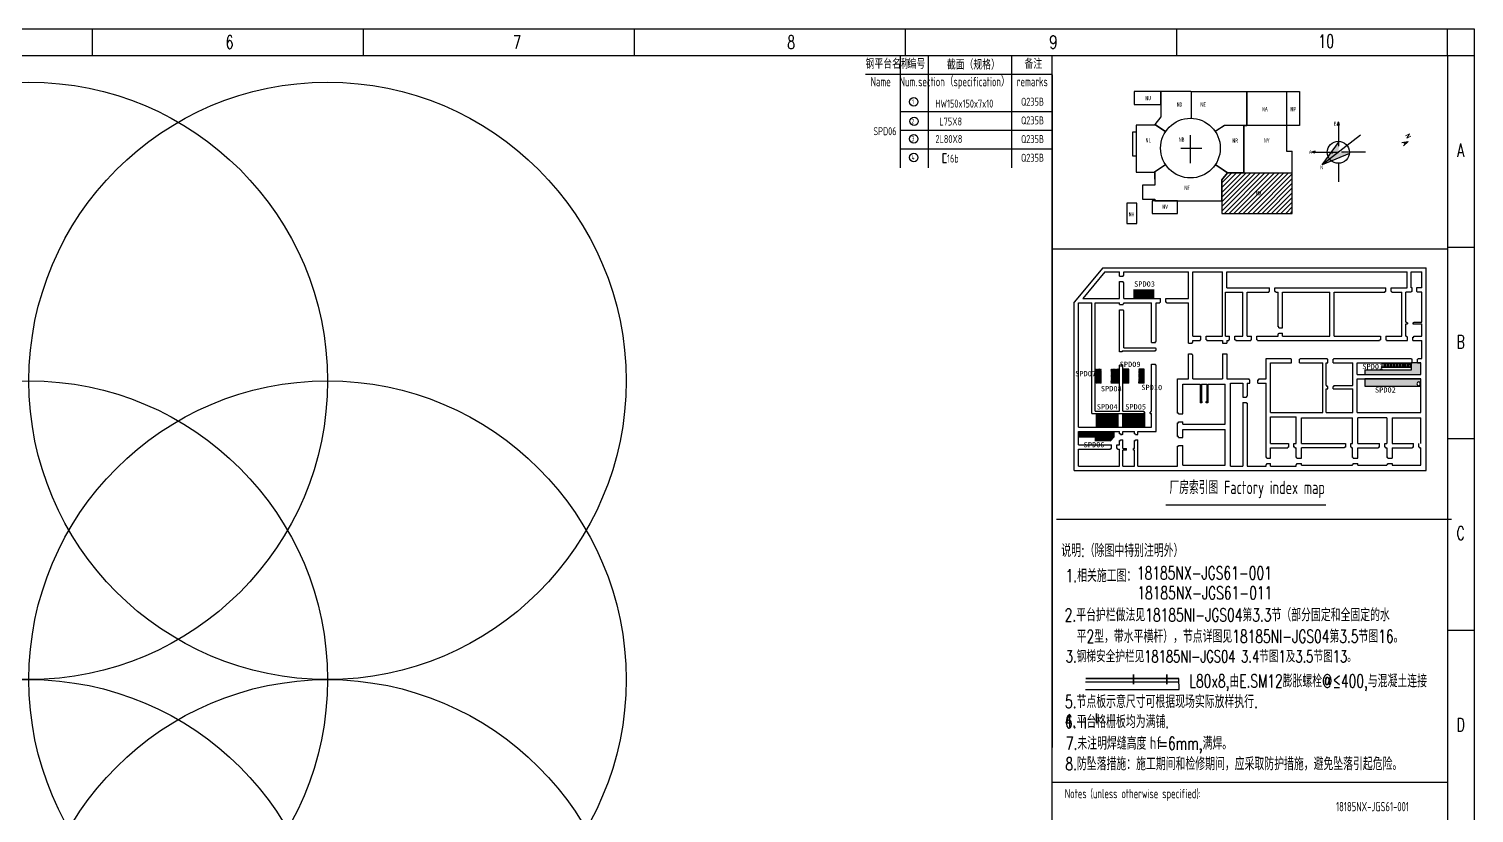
# Model space of a CAD drawing. Extents: x 8986 to 134227, y 7133 to 940687.
# Drawn here: x 66555 to 120728, y 437519 to 466903 of the extents above; entities that cross this region are included whole.
import ezdxf
from ezdxf.enums import TextEntityAlignment as Align

# ---------------------------------------------------------------- set-up
doc = ezdxf.new("R2010")
doc.units = 0
for name, pattern in [('CENTER', [2, 1.25, -0.25, 0.25, -0.25]), ('CONTINOUS', [0]), ('DASH', [0.35, 0.25, -0.1]), ('DOTE', [2.42, 2, -0.2, 0.02, -0.2]), ('HIDDEN', [0.375, 0.25, -0.125])]:
    doc.linetypes.add(name, pattern=pattern)
doc.layers.get('0').update_dxf_attribs({"linetype": 'CONTINUOUS'})
for name, color, linetype in [('C77(文本)', 3, 'CONTINUOUS'), ('DEN202303', 1, 'CONTINUOUS'), ('DOTE', 11, 'DOTE'), ('DX条件钢平台', 52, 'CONTINUOUS'), ('NUM', 7, 'CONTINUOUS'), ('PDIM', 3, 'CONTINUOUS'), ('STEEL', 7, 'CONTINUOUS'), ('TEXT', 7, 'CONTINUOUS'), ('Wall', 7, 'CONTINUOUS'), ('图框', 4, 'CONTINOUS'), ('土建', 4, 'CONTINUOUS'), ('墙柱标注', 220, 'CONTINUOUS'), ('房间号', 7, 'CONTINUOUS'), ('指北针', 3, 'CONTINUOUS'), ('梁__虚线', 4, 'DASH'), ('河北布置专业DX条件2015.6.5', 1, 'CONTINUOUS'), ('看线', 1, 'CONTINUOUS')]:
    doc.layers.add(name, color=color, linetype=linetype)
doc.styles.add('0902', font='tssdeng.shx', dxfattribs={"width": 0.7, "bigfont": 'tssdchn.shx'})
doc.styles.add('1', font='ROMANS', dxfattribs={"width": 0.7, "bigfont": 'HZTXT'})
doc.styles.add('HT', font='simhei.ttf')
doc.styles.add('HZ', font='TXT.shx', dxfattribs={"width": 0.7, "bigfont": 'hz.shx'})
doc.styles.add('ROMANT', font='ROMANT')
doc.styles.add('S1', font='tssdeng.shx', dxfattribs={"width": 0.7, "bigfont": 'tssdchn.shx'})
doc.styles.add('TSSD_DIMENSION', font='tssdeng.shx', dxfattribs={"width": 0.7, "bigfont": 'Hztxt.shx'})
doc.styles.add('TSSD_Rein', font='Tssdeng.shx', dxfattribs={"width": 0.7, "bigfont": 'hztxt.shx'})
pattern_1 = [(0, (-269555.184, 890853.217), (0, 27.94), [20.32, -7.62]), (90, (-269555.184, 890853.217), (-27.94, 2e-15), [20.32, -7.62])]
pattern_2 = [(0, (-1668719.114, 3121314.544), (0, 27.94), [20.32, -7.62]), (90, (-1668719.114, 3121314.544), (-27.94, 2e-15), [20.32, -7.62])]

# ---------------------------------------------------------------- blocks, each defined once
blk = doc.blocks.new('*U7')
at = {"layer": '图框'}
blk.add_line((0, 500), (0, -500), dxfattribs=at)
blk = doc.blocks.new('*U8')
at = {"color": 0, "linetype": 'ByBlock', "lineweight": -2, "transparency": 16777216}
for p in [(50800, 0), (60960, 0), (71120, 0), (81280, 0), (91440, 0)]:
    blk.add_blockref('*U7', p, dxfattribs=at)
blk = doc.blocks.new('A$C68531DCE')
at = {"layer": '图框'}
for p, q in [((1, 59400), (105101, 59400)), ((104101, 58400), (104101, 59400)), ((105101, 59400), (105101, 0)), ((104101, 58400), (105101, 58400)), ((104101, 51225), (105101, 51225)), ((104101, 44050), (105101, 44050)), ((104101, 36875), (105101, 36875))]:
    blk.add_line(p, q, dxfattribs=at)
at = {"layer": '图框', "color": 1}
for p, q in [((2501, 58400), (104101, 58400)), ((104101, 58400), (104101, 1000))]:
    blk.add_line(p, q, dxfattribs=at)
at = {"linetype": 'Continuous'}
blk.add_blockref('*U8', (2501, 58900), dxfattribs=at)
at = {"layer": '图框', "style": 'HZ', "width": 0.7}
for s, p in [('6', (58450, 58654)), ('7', (69221, 58650)), ('8', (79502, 58650)), ('9', (89329, 58655)), ('10', (99556, 58689)), ('A', (104597, 54601)), ('B', (104597, 47426)), ('C', (104597, 40251)), ('D', (104597, 33076))]:
    blk.add_text(s, height=500, dxfattribs=at).set_placement(p, align=Align.CENTER)
blk = doc.blocks.new('A$C3DE578EB')
at = {"layer": 'Wall', "linetype": 'HIDDEN'}
h = blk.add_hatch(dxfattribs=at)
h.set_pattern_fill('ANSI31', color=2, scale=3, style=0)
h.set_pattern_definition([(45, (-5943.466, 331319.66), (-6.7351921, 6.7351921), [])])
h.paths.add_polyline_path([(4784, 2580), (4754, 2580), (4754, 2540), (4784, 2540)])
h = blk.add_hatch(dxfattribs=at)
h.set_pattern_fill('ANSI31', color=2, scale=3, style=0)
h.set_pattern_definition([(45, (-5755.466, 331319.66), (-6.7351921, 6.7351921), [])])
h.paths.add_polyline_path([(4972, 2580), (4942, 2580), (4942, 2540), (4972, 2540)])
at = {"layer": 'Wall'}
for p, q in [((1071, 7600), (0, 6302)), ((1071, 7600), (13192, 7600)), ((13192, 0), (13192, 7600)), ((1146, 7440), (321, 6440)), ((1146, 7440), (1700, 7440)), ((1700, 7338), (1700, 7440)), ((1700, 7280), (1700, 7440)), ((1700, 7280), (1830, 7280)), ((1700, 6440), (1700, 7080)), ((1700, 7080), (1830, 7080)), ((1830, 7310), (1860, 7310)), ((1830, 7280), (1830, 7310)), ((1830, 7050), (1830, 7080)), ((1830, 7050), (1860, 7050)), ((1860, 7440), (4282, 7440)), ((1860, 7338), (1860, 7440)), ((1860, 7310), (1860, 7440)), ((1860, 6440), (1860, 7050)), ((4242, 7440), (4282, 7440)), ((4282, 6440), (4282, 7440)), ((4442, 7440), (5552, 7440)), ((4442, 5030), (4442, 7440)), ((5552, 5030), (5552, 7440)), ((5712, 7440), (12472, 7440)), ((5712, 6840), (5712, 7440)), ((12472, 6840), (12472, 7440)), ((12632, 6840), (12632, 7440)), ((12632, 7440), (13032, 7440)), ((13032, 6840), (13032, 7440)), ((5672, 6680), (6322, 6680)), ((5672, 5030), (5672, 6680)), ((5712, 6840), (7322, 6840)), ((6322, 5030), (6322, 6680)), ((6482, 5030), (6482, 6680)), ((6482, 6680), (7292, 6680)), ((7292, 6710), (7322, 6710)), ((7292, 6680), (7292, 6710)), ((7322, 6710), (7322, 6840)), ((7522, 6710), (7522, 6840)), ((7522, 6840), (11672, 6840)), ((7522, 6710), (7552, 6710)), ((7552, 6680), (7552, 6710)), ((7552, 6680), (7642, 6680)), ((7642, 5380), (7642, 6680)), ((7802, 6680), (9582, 6680)), ((7802, 5350), (7802, 6680)), ((9582, 6460), (9582, 6680)), ((9582, 5030), (9582, 6680)), ((9742, 6680), (11642, 6680)), ((9742, 6460), (9742, 6680)), ((9742, 5030), (9742, 6680)), ((11642, 6680), (11642, 6710)), ((11642, 6710), (11672, 6710)), ((11672, 6710), (11672, 6840)), ((11872, 6710), (11872, 6840)), ((11872, 6840), (12472, 6840)), ((11872, 6710), (11902, 6710)), ((11902, 6680), (11902, 6710)), ((11902, 6680), (12272, 6680)), ((12272, 5030), (12272, 6680)), ((12432, 5560), (12432, 6680)), ((12632, 6680), (12432, 6680)), ((12662, 6840), (12632, 6840)), ((12632, 6680), (12632, 6710)), ((12662, 6710), (12632, 6710)), ((12662, 6710), (12662, 6840)), ((13032, 6840), (12822, 6840)), ((12822, 6840), (12822, 6710)), ((12852, 6710), (12822, 6710)), ((12852, 6710), (12852, 6680)), ((13032, 6680), (12852, 6680)), ((13032, 5560), (13032, 6680)), ((0, 0), (0, 6302)), ((160, 6280), (660, 6280)), ((160, 1620), (160, 6280)), ((321, 6440), (1700, 6440)), ((660, 2140), (660, 6280)), ((780, 6280), (1700, 6280)), ((780, 2220), (780, 6280)), ((1700, 6220), (1700, 6280)), ((1700, 6220), (1830, 6220)), ((1700, 6020), (1830, 6020)), ((1700, 4480), (1700, 6020)), ((1830, 6220), (1830, 6250)), ((1860, 6250), (1830, 6250)), ((1830, 6020), (1830, 5990)), ((1860, 5990), (1830, 5990)), ((1860, 6440), (3232, 6440)), ((1860, 6280), (2892, 6280)), ((1860, 6250), (1860, 6280)), ((1860, 6250), (1860, 6280)), ((1860, 4600), (1860, 5990)), ((2892, 4800), (2892, 6280)), ((3072, 6280), (3202, 6280)), ((3072, 4830), (3072, 6280)), ((3202, 6310), (3202, 6280)), ((3232, 6310), (3202, 6310)), ((3232, 6310), (3232, 6440)), ((3432, 6440), (4282, 6440)), ((3432, 6310), (3432, 6440)), ((3462, 6310), (3432, 6310)), ((3462, 6280), (3462, 6310)), ((3462, 6280), (4282, 6280)), ((4282, 4770), (4282, 6280)), ((12432, 5560), (12462, 5560)), ((12432, 5500), (12492, 5500)), ((12432, 5030), (12432, 5500)), ((12492, 5530), (12492, 5500)), ((12692, 5530), (12692, 5500)), ((12692, 5500), (13032, 5500)), ((12722, 5560), (13032, 5560)), ((13032, 5030), (13032, 5500)), ((4442, 5030), (4742, 5030)), ((4742, 4900), (4742, 5030)), ((4942, 5030), (5552, 5030)), ((4942, 4900), (4942, 5030)), ((5672, 5030), (5822, 5030)), ((5822, 4900), (5822, 5030)), ((6022, 5030), (6322, 5030)), ((6022, 4900), (6022, 5030)), ((6482, 5030), (6642, 5030)), ((6612, 4870), (6612, 4900)), ((6612, 4900), (6642, 4900)), ((6642, 4900), (6642, 5030)), ((6842, 4900), (6842, 5030)), ((6842, 5030), (7642, 5030)), ((6842, 4900), (6872, 4900)), ((6872, 4870), (6872, 4900)), ((7672, 5380), (7642, 5380)), ((7642, 5030), (7642, 5120)), ((7672, 5120), (7642, 5120)), ((7672, 5350), (7672, 5380)), ((7672, 5350), (7802, 5350)), ((7672, 5150), (7672, 5120)), ((7672, 5150), (7802, 5150)), ((7802, 5030), (7802, 5150)), ((7802, 5030), (9582, 5030)), ((9742, 5030), (11472, 5030)), ((11472, 5030), (11472, 4900)), ((11672, 5030), (12272, 5030)), ((11672, 5030), (11672, 4900)), ((12432, 5030), (12462, 5030)), ((12492, 4870), (12492, 5000)), ((12692, 4870), (12692, 5000)), ((12722, 5030), (13032, 5030)), ((1700, 4450), (1700, 4480)), ((1790, 4450), (1700, 4450)), ((1790, 4480), (3042, 4480)), ((1790, 4480), (1790, 4450)), ((1860, 4600), (2892, 4600)), ((2892, 4800), (3042, 4800)), ((2892, 4600), (3042, 4600)), ((3042, 4800), (3042, 4830)), ((3072, 4830), (3042, 4830)), ((3042, 4600), (3042, 4570)), ((3072, 4570), (3042, 4570)), ((3072, 4510), (3072, 4570)), ((4282, 4770), (4412, 4770)), ((4282, 4370), (4411, 4370)), ((4282, 3430), (4282, 4370)), ((4442, 4870), (4712, 4870)), ((4442, 4800), (4442, 4870)), ((4442, 3430), (4442, 4340)), ((4972, 4870), (5552, 4870)), ((5552, 4870), (5552, 4770)), ((5552, 4770), (5712, 4770)), ((5552, 4370), (5712, 4370)), ((5552, 4370), (5552, 3430)), ((5712, 4870), (5712, 4770)), ((5712, 4870), (5792, 4870)), ((5712, 4370), (5712, 3430)), ((6052, 4870), (6612, 4870)), ((6872, 4870), (11442, 4870)), ((11702, 4870), (12492, 4870)), ((12692, 4870), (13032, 4870)), ((13032, 4200), (13032, 4870)), ((1700, 2220), (1700, 3950)), ((1790, 3950), (1700, 3950)), ((1790, 3920), (1790, 3950)), ((1790, 3920), (1820, 3920)), ((1820, 2220), (1820, 3920)), ((2892, 3980), (3042, 3980)), ((2892, 2220), (2892, 3980)), ((3072, 1460), (3072, 3950)), ((7192, 4200), (8112, 4200)), ((7192, 3430), (7192, 4200)), ((7352, 4040), (8142, 4040)), ((7352, 2170), (7352, 4040)), ((8142, 4040), (8142, 4170)), ((8442, 4040), (8442, 4170)), ((8442, 4040), (9322, 4040)), ((8472, 4200), (9472, 4200)), ((9322, 2170), (9322, 4040)), ((9442, 3180), (9442, 4040)), ((9442, 4040), (9502, 4040)), ((9502, 4040), (9502, 4170)), ((9702, 4040), (9702, 4170)), ((9702, 4040), (10442, 4040)), ((9732, 4200), (12632, 4200)), ((10442, 3180), (10442, 4040)), ((10602, 4040), (12662, 4040)), ((10602, 3600), (10602, 4040)), ((12662, 4040), (12662, 4170)), ((12862, 4040), (12862, 4170)), ((12862, 4040), (12992, 4040)), ((12892, 4200), (13032, 4200)), ((12992, 3600), (12992, 4040)), ((3872, 3430), (4282, 3430)), ((3872, 2150), (3872, 3430)), ((4442, 3430), (5552, 3430)), ((5712, 3430), (6552, 3430)), ((5852, 160), (5852, 3270)), ((5852, 3270), (6322, 3270)), ((6322, 3270), (6322, 2750)), ((6482, 3270), (6482, 2780)), ((6482, 3270), (6582, 3270)), ((6552, 3400), (6552, 3430)), ((6552, 3400), (6582, 3400)), ((6582, 3270), (6582, 3400)), ((6882, 3270), (6882, 3400)), ((6882, 3400), (6912, 3400)), ((6882, 3270), (7192, 3270)), ((6912, 3430), (7192, 3430)), ((6912, 3400), (6912, 3430)), ((7192, 1660), (7192, 3270)), ((10602, 3600), (12992, 3600)), ((10602, 2170), (10602, 3440)), ((10602, 3440), (12992, 3440)), ((12992, 2170), (12992, 3440)), ((4072, 2120), (4072, 3230)), ((4072, 3230), (4723, 3230)), ((4723, 3230), (4723, 2540)), ((4763, 3230), (4963, 3230)), ((4763, 3230), (4763, 2580)), ((4963, 3230), (4963, 2580)), ((5003, 3230), (5652, 3230)), ((5003, 3230), (5003, 2540)), ((5652, 1740), (5652, 3230)), ((6322, 2750), (6452, 2750)), ((6452, 2780), (6482, 2780)), ((6452, 2780), (6452, 2750)), ((9442, 3180), (9472, 3180)), ((9442, 3060), (9502, 3060)), ((9442, 2170), (9442, 3060)), ((9472, 3150), (9472, 3180)), ((9502, 3150), (9472, 3150)), ((9502, 3060), (9502, 3150)), ((9702, 3060), (9702, 3150)), ((9732, 3150), (9702, 3150)), ((9702, 3060), (10442, 3060)), ((9732, 3180), (10442, 3180)), ((9732, 3180), (9732, 3150)), ((10442, 2170), (10442, 3060)), ((780, 2220), (1700, 2220)), ((1820, 2220), (2612, 2220)), ((2642, 2140), (2642, 2190)), ((2842, 2140), (2842, 2190)), ((2872, 2220), (2892, 2220)), ((4784, 2540), (4723, 2540)), ((5003, 2540), (4942, 2540)), ((6322, 2550), (6452, 2550)), ((6322, 2550), (6322, 160)), ((6452, 2550), (6452, 2520)), ((6452, 2520), (6482, 2520)), ((6482, 2520), (6482, 160)), ((7352, 2170), (9322, 2170)), ((9442, 2170), (10442, 2170)), ((10602, 2170), (12992, 2170)), ((660, 2140), (2642, 2140)), ((2842, 2140), (2892, 2140)), ((2892, 1620), (2892, 2140)), ((3872, 1270), (3872, 1790)), ((3902, 2120), (4072, 2120)), ((3902, 1820), (4072, 1820)), ((4072, 1740), (4072, 1820)), ((4072, 1740), (5652, 1740)), ((7192, 490), (7192, 1660)), ((7352, 1010), (7352, 2010)), ((7352, 2010), (8312, 2010)), ((7352, 2010), (8312, 2010)), ((8312, 1010), (8312, 2010)), ((8312, 1930), (8312, 2010)), ((8512, 1970), (10422, 1970)), ((8512, 1010), (8512, 1970)), ((8512, 1900), (8512, 1970)), ((10422, 1900), (10422, 1970)), ((10422, 1010), (10422, 1900)), ((11717, 1970), (10622, 1970)), ((10622, 1930), (10622, 1970)), ((10622, 1010), (10622, 1930)), ((11717, 1970), (11717, 1900)), ((11717, 1900), (11717, 1010)), ((11917, 1970), (11917, 1900)), ((11917, 1970), (12992, 1970)), ((11917, 1900), (11917, 1010)), ((12992, 1010), (12992, 1970)), ((160, 1620), (2892, 1620)), ((160, 1460), (1700, 1460)), ((160, 960), (160, 1460)), ((1700, 1380), (1700, 1460)), ((1700, 960), (1700, 1120)), ((1730, 1350), (1790, 1350)), ((1820, 1350), (1730, 1350)), ((1730, 1150), (1820, 1150)), ((1820, 1460), (2260, 1460)), ((1820, 1350), (1820, 1460)), ((1820, 820), (1820, 1150)), ((2260, 1380), (2260, 1460)), ((2260, 1380), (2290, 1380)), ((2260, 820), (2260, 1120)), ((2260, 1120), (2290, 1120)), ((2290, 1350), (2290, 1380)), ((2290, 1350), (2380, 1350)), ((2290, 1150), (2380, 1150)), ((2290, 1120), (2290, 1150)), ((2380, 1460), (3072, 1460)), ((2380, 1350), (2380, 1460)), ((2380, 160), (2380, 1150)), ((3902, 1240), (4072, 1240)), ((4072, 1240), (4072, 1540)), ((4072, 1540), (5652, 1540)), ((5652, 200), (5652, 1540)), ((160, 960), (1390, 960)), ((160, 160), (160, 800)), ((160, 800), (1360, 800)), ((1360, 800), (1360, 830)), ((1360, 830), (1390, 830)), ((1390, 830), (1390, 960)), ((1590, 960), (1700, 960)), ((1590, 830), (1590, 960)), ((1620, 830), (1590, 830)), ((1620, 800), (1620, 830)), ((1620, 800), (1700, 800)), ((1700, 160), (1700, 800)), ((1820, 820), (1960, 820)), ((1820, 160), (1820, 760)), ((1960, 760), (1820, 760)), ((1960, 760), (1960, 820)), ((2220, 760), (2220, 820)), ((2260, 820), (2220, 820)), ((2260, 760), (2220, 760)), ((2260, 160), (2260, 760)), ((2260, 160), (2260, 760)), ((3872, 160), (3872, 910)), ((3902, 940), (4072, 940)), ((4072, 200), (4072, 940)), ((7352, 850), (8002, 850)), ((7352, 460), (7352, 850)), ((8032, 880), (8002, 880)), ((8002, 880), (8002, 850)), ((8262, 880), (8232, 880)), ((8262, 880), (8262, 850)), ((8262, 850), (8312, 850)), ((8312, 490), (8312, 850)), ((8512, 460), (8512, 850)), ((10132, 850), (8512, 850)), ((10162, 880), (10132, 880)), ((10132, 880), (10132, 850)), ((10392, 880), (10362, 880)), ((10392, 880), (10392, 850)), ((10392, 850), (10422, 850)), ((10422, 490), (10422, 850)), ((10622, 1010), (11437, 1010)), ((10622, 460), (10622, 850)), ((10622, 850), (11407, 850)), ((11437, 880), (11407, 880)), ((11407, 880), (11407, 850)), ((11437, 880), (11437, 1010)), ((11637, 1010), (11717, 1010)), ((11637, 880), (11637, 1010)), ((11667, 880), (11637, 880)), ((11667, 880), (11667, 850)), ((11667, 850), (11717, 850)), ((11717, 850), (11717, 490)), ((11717, 850), (11717, 850)), ((11917, 1010), (12712, 1010)), ((11917, 850), (11917, 460)), ((11917, 850), (12682, 850)), ((12712, 880), (12682, 880)), ((12682, 880), (12682, 850)), ((12712, 880), (12712, 1010)), ((12912, 880), (12912, 1010)), ((12942, 880), (12912, 880)), ((12942, 880), (12942, 850)), ((12942, 850), (12992, 850)), ((12942, 850), (12992, 850)), ((12992, 200), (12992, 850)), ((12992, 850), (12992, 850)), ((0, 0), (13192, 0)), ((160, 160), (1700, 160)), ((1820, 160), (2260, 160)), ((2380, 160), (3872, 160)), ((4072, 200), (5652, 200)), ((5852, 160), (6322, 160)), ((6482, 160), (7192, 160)), ((7222, 490), (7192, 490)), ((7192, 160), (7192, 230)), ((7222, 230), (7192, 230)), ((7222, 460), (7222, 490)), ((7222, 460), (7352, 460)), ((7222, 230), (7222, 260)), ((7222, 260), (7352, 260)), ((7352, 160), (7352, 260)), ((7352, 160), (8312, 160)), ((8342, 490), (8312, 490)), ((8312, 160), (8312, 230)), ((8342, 230), (8312, 230)), ((8342, 460), (8342, 490)), ((8342, 460), (8512, 460)), ((8342, 230), (8342, 260)), ((8342, 260), (8512, 260)), ((8512, 200), (8512, 260)), ((8512, 200), (10422, 200)), ((10452, 490), (10422, 490)), ((10422, 200), (10422, 230)), ((10452, 230), (10422, 230)), ((10452, 460), (10452, 490)), ((10452, 460), (10622, 460)), ((10452, 230), (10452, 260)), ((10452, 260), (10622, 260)), ((10622, 200), (10622, 260)), ((10622, 200), (11717, 200)), ((11747, 490), (11717, 490)), ((11717, 230), (11717, 200)), ((11747, 230), (11717, 230)), ((11747, 460), (11747, 490)), ((11747, 460), (11917, 460)), ((11747, 230), (11747, 260)), ((11747, 260), (11917, 260)), ((11917, 260), (11917, 200)), ((11917, 200), (12992, 200))]:
    blk.add_line(p, q, dxfattribs=at)
for points in [[(12462, 5560), (12462, 5530)], [(12462, 5530), (12492, 5530)], [(12692, 5530), (12722, 5530), (12722, 5560)], [(4712, 4900), (4742, 4900)], [(4712, 4870), (4712, 4900)], [(4942, 4900), (4972, 4900), (4972, 4870)], [(5792, 4900), (5822, 4900)], [(5792, 4870), (5792, 4900)], [(6022, 4900), (6052, 4900), (6052, 4870)], [(11442, 4900), (11472, 4900)], [(11442, 4870), (11442, 4900)], [(11672, 4900), (11702, 4900), (11702, 4870)], [(12462, 5030), (12462, 5000)], [(12462, 5000), (12492, 5000)], [(12692, 5000), (12722, 5000), (12722, 5030)], [(3042, 4830), (3072, 4830)], [(3042, 4800), (3042, 4830)], [(3042, 4510), (3072, 4510)], [(3042, 4480), (3042, 4510)], [(4411, 4370), (4411, 4340)], [(4412, 4800), (4442, 4800)], [(4412, 4770), (4412, 4800)], [(4412, 4340), (4442, 4340)], [(3072, 3950), (3042, 3950), (3042, 3980)], [(8142, 4170), (8112, 4170), (8112, 4200)], [(8472, 4200), (8472, 4170), (8442, 4170)], [(9502, 4170), (9472, 4170), (9472, 4200)], [(9732, 4200), (9732, 4170), (9702, 4170)], [(12662, 4170), (12632, 4170), (12632, 4200)], [(12892, 4200), (12892, 4170), (12862, 4170)], [(2642, 2190), (2612, 2190), (2612, 2220)], [(2872, 2220), (2872, 2190), (2842, 2190)], [(3902, 2150), (3872, 2150)], [(3872, 1790), (3902, 1790), (3902, 1820)], [(3902, 2120), (3902, 2150)], [(1730, 1380), (1700, 1380)], [(1700, 1120), (1730, 1120), (1730, 1150)], [(1730, 1350), (1730, 1380)], [(3902, 1270), (3872, 1270)], [(3902, 1240), (3902, 1270)], [(3872, 910), (3902, 910), (3902, 940)], [(7352, 1010), (8032, 1010), (8032, 880)], [(8232, 880), (8232, 1010), (8312, 1010)], [(8262, 1010), (8312, 1010)], [(8512, 1010), (10162, 1010), (10162, 880)], [(10362, 880), (10362, 1010), (10422, 1010)], [(10392, 850), (10422, 850)], [(12992, 850), (12992, 850)]]:
    blk.add_lwpolyline(points, dxfattribs=at)
for points in [[(4784, 2540), (4754, 2540), (4754, 2580), (4784, 2580)], [(4972, 2540), (4942, 2540), (4942, 2580), (4972, 2580)]]:
    blk.add_lwpolyline(points, close=True, dxfattribs=at)
at = {"layer": 'Wall', "elevation": 0}
blk.add_lwpolyline([(11717, 850), (11717, 850)], dxfattribs=at)
blk = doc.blocks.new('A$C6CBB1B08')
at = {"layer": '河北布置专业DX条件2015.6.5'}
for p, q in [((631, 197), (64, 197)), ((64, 197), (64, 0)), ((631, 197), (631, 0)), ((64, 0), (631, 0))]:
    blk.add_line(p, q, dxfattribs=at)
blk.add_arc((347, 398), 348, 324.64714, 215.35286, dxfattribs=at)
blk = doc.blocks.new('B202491810562')
at = {"layer": '房间号', "linetype": 'ByBlock', "ltscale": 1000}
h = blk.add_hatch(dxfattribs=at)
h.set_pattern_fill('ANSI31', color=256, scale=1000)
h.set_pattern_definition([(45, (-159094.41, 72680.96), (-88.38835, 88.38835), [])])
h.paths.add_polyline_path([(6193, 1904), (4379, 1904), (3769, 1904), (3554, 1644), (3554, 384), (6193, 384)])
h.paths.add_polyline_path([(4825, 1024), (5119, 1024), (5119, 1264), (4825, 1264)], flags=24)
at = {"linetype": 'CENTER', "ltscale": 1500}
for p, q in [((2379, 2258), (2379, 3311)), ((2014, 2828), (2809, 2828))]:
    blk.add_line(p, q, dxfattribs=at)
at = {"layer": '土建', "color": 1, "linetype": 'ByBlock'}
for p, q in [((270, 4948), (270, 4468)), ((1267, 4948), (270, 4948)), ((1267, 4468), (1267, 4948)), ((2399, 4948), (1271, 4948)), ((1271, 4948), (1271, 4003)), ((2399, 4948), (4487, 4948)), ((2425, 3946), (2425, 4948)), ((4487, 4948), (4487, 3676)), ((4487, 4785), (4487, 4876)), ((4491, 4948), (5977, 4948)), ((4491, 3676), (4491, 4948)), ((5977, 4948), (5977, 3676)), ((5977, 4948), (6473, 4948)), ((5977, 4948), (5977, 3676)), ((6473, 4948), (6473, 3676)), ((270, 4468), (1267, 4468)), ((4487, 4696), (4487, 4725)), ((4487, 3879), (4487, 4648)), ((1271, 4003), (1041, 3719)), ((4487, 3676), (4487, 3819)), ((351, 3424), (211, 3424)), ((211, 3424), (211, 2542)), ((1073, 3692), (351, 3692)), ((351, 3692), (351, 1932)), ((1447, 3450), (1040, 3719)), ((1041, 3719), (1446, 3449)), ((1446, 3449), (1073, 3692)), ((3653, 3676), (3311, 3449)), ((3642, 3669), (3311, 3450)), ((3654, 3672), (3316, 3448)), ((4487, 3676), (3653, 3676)), ((4375, 3672), (3654, 3672)), ((4375, 1908), (4375, 3672)), ((4375, 3672), (4375, 1908)), ((5977, 3672), (4379, 3672)), ((4379, 3672), (4379, 1908)), ((4523, 3672), (4407, 3672)), ((4415, 3676), (4487, 3676)), ((5977, 3676), (4491, 3676)), ((6473, 3676), (5977, 3676)), ((5977, 3672), (5977, 2714)), ((4375, 2924), (4375, 1908)), ((5977, 2714), (6193, 2714)), ((6193, 1908), (6193, 2714)), ((211, 2542), (351, 2542)), ((1025, 1932), (1442, 2208)), ((1448, 2206), (1045, 1939)), ((3763, 1907), (3311, 2208)), ((3763, 1907), (3311, 2207)), ((3316, 2208), (3769, 1908)), ((351, 1932), (1025, 1932)), ((1045, 1939), (1043, 1444)), ((1045, 1668), (1045, 1939)), ((3550, 1645), (3763, 1907)), ((3550, 856), (3550, 1645)), ((3769, 1904), (3554, 1644)), ((3554, 1644), (3554, 384)), ((3769, 1908), (4375, 1908)), ((4375, 1904), (3769, 1904)), ((4375, 1904), (4379, 1904)), ((4379, 1908), (6193, 1908)), ((4379, 1904), (6193, 1904)), ((6193, 384), (6193, 1904)), ((1043, 1444), (577, 1444)), ((577, 1444), (577, 916)), ((376, 764), (0, 764)), ((0, 764), (0, 0)), ((376, 0), (376, 764)), ((577, 916), (1041, 916)), ((942, 852), (942, 372)), ((1897, 852), (942, 852)), ((1041, 916), (1041, 856)), ((1041, 856), (3550, 856)), ((1897, 372), (1897, 852)), ((1897, 372), (1897, 852)), ((0, 0), (376, 0)), ((942, 372), (1897, 372)), ((3554, 384), (6193, 384))]:
    blk.add_line(p, q, dxfattribs=at)
at = {"layer": '土建', "color": 3, "linetype": 'ByBlock'}
for p, q in [((8759, 3310), (7315, 2205)), ((7924, 3717), (7924, 2907)), ((6998, 2673), (7924, 2672)), ((7924, 2259), (7924, 1570)), ((8939, 2672), (8042, 2672))]:
    blk.add_line(p, q, dxfattribs=at)
blk.add_lwpolyline([(8336, 2632), (7315, 2205), (7968, 3083)], dxfattribs=at)
at = {"layer": '土建', "color": 1, "linetype": 'ByBlock'}
blk.add_circle((2379, 2828), 1119, dxfattribs=at)
at = {"layer": '土建', "color": 3, "linetype": 'ByBlock'}
blk.add_circle((7924, 2672), 414, dxfattribs=at)
blk.add_point((7690, 2656), dxfattribs=at)
blk.add_point((7690, 2656), dxfattribs=at)
for points in [[(7968, 3083), (7315, 2205), (7925, 2672)], [(7925, 2672), (8336, 2632), (7315, 2205)]]:
    blk.add_solid(points, dxfattribs=at)
at = {"layer": '指北针'}
for p, q in [((7888, 3681), (7924, 3813)), ((7961, 3681), (7924, 3813)), ((7049, 2709), (6917, 2673)), ((7049, 2636), (6917, 2673))]:
    blk.add_line(p, q, dxfattribs=at)
for points in [[(7924, 3717), (7888, 3681), (7924, 3813)], [(7961, 3681), (7924, 3813), (7924, 3717)], [(7013, 2673), (7049, 2709), (6917, 2673)], [(7049, 2636), (6917, 2673), (7013, 2673)]]:
    blk.add_solid(points, dxfattribs=at)
at = {"color": 0, "linetype": 'ByBlock', "width": 0.8}
for s, p in [('NU', (691, 4623)), ('ND', (1867, 4382)), ('NE', (2752, 4382)), ('NA', (5068, 4203)), ('NP', (6129, 4203)), ('NL', (696, 3042)), ('NB', (1944, 3068)), ('NR', (3952, 3032)), ('NY', (5137, 3032)), ('NF', (2150, 1263)), ('NX', (4841, 1064)), ('NV', (1328, 554)), ('NH', (68, 267))]:
    blk.add_text(s, height=160, dxfattribs=at).set_placement(p)
at = {"layer": '指北针', "style": 'TSSD_DIMENSION', "width": 0.7}
for s, p in [('B', (7753, 3668)), ('A', (6814, 2607)), ('N', (7244, 2033))]:
    blk.add_text(s, height=150, dxfattribs=at).set_placement(p)

msp = doc.modelspace()

# ---------------------------------------------------------------- hatches: boundary and pattern name
at = {"layer": 'DX条件钢平台'}
h = msp.add_hatch(dxfattribs=at)
h.set_pattern_fill('ANSI37', color=256, scale=4, style=0)
h.set_pattern_definition([(45, (-250346.008, 998271.708), (-8.98025612, 8.98025612), []), (135, (-250346.008, 998271.708), (-8.98025612, -8.98025612), [])])
h.paths.add_polyline_path([(106745, 454154), (106512, 454154), (106512, 453634), (106745, 453634)])
h.paths.add_polyline_path([(107432, 454154), (107119, 454154), (107119, 453634), (107432, 453634)])
h.paths.add_polyline_path([(107785, 454154), (107552, 454154), (107552, 453634), (107785, 453634)])
h.paths.add_polyline_path([(108359, 454154), (108159, 454154), (108159, 453634), (108359, 453634)])
at = {"layer": '河北布置专业DX条件2015.6.5'}
h = msp.add_hatch(dxfattribs=at)
h.set_pattern_fill('ANGLE', color=256, scale=4)
h.set_pattern_definition([(0, (-247744.534, 955580.484), (0, 27.94), [20.32, -7.62]), (90, (-247744.534, 955580.484), (-27.94, 2e-15), [20.32, -7.62])])
h.paths.add_polyline_path([(108731, 457141), (107987, 457141), (107987, 456791), (107831, 456791), (108731, 456791)])
h = msp.add_hatch(dxfattribs=at)
h.set_pattern_fill('ANGLE', color=256, scale=4)
h.set_pattern_definition(pattern_1)
h.paths.add_polyline_path([(116634, 453956), (118734, 453956), (118734, 454396), (118374, 454396), (118374, 454116), (116634, 454116)])
h = msp.add_hatch(dxfattribs=at)
h.set_pattern_fill('ANGLE', color=256, scale=4)
h.set_pattern_definition(pattern_1)
h.paths.add_polyline_path([(118734, 453516), (118734, 453796), (116634, 453796), (116634, 453516)])
edge = h.paths.add_edge_path(flags=16)
edge.add_line((118695, 453660), (118695, 453547))
edge.add_arc((118654, 453604), 69.5, 54.6471, 305.3529)
edge.add_line((118695, 453660), (118734, 453660))
edge.add_line((118695, 453547), (118734, 453547))
edge.add_line((118734, 453547), (118734, 453660))
h = msp.add_hatch(dxfattribs=at)
h.set_pattern_fill('ANGLE', color=256, scale=4)
h.set_pattern_definition([(0, (98807.48, 781576.11), (0, 27.94), [20.32, -7.62]), (90, (98807.48, 781576.11), (-27.94, 2e-15), [20.32, -7.62])])
h.paths.add_polyline_path([(107393, 451976), (107393, 452496), (106571, 452496), (106571, 451976)])
h = msp.add_hatch(dxfattribs=at)
h.set_pattern_fill('ANGLE', color=256, scale=4)
h.set_pattern_definition([(0, (99798.48, 781576.11), (0, 27.94), [20.32, -7.62]), (90, (99798.48, 781576.11), (-27.94, 2e-15), [20.32, -7.62])])
h.paths.add_polyline_path([(108384, 451976), (108384, 452496), (107562, 452496), (107562, 451976)])
h = msp.add_hatch(dxfattribs=at)
h.set_pattern_fill('ANGLE', color=256, scale=4)
h.set_pattern_definition(pattern_2)
h.paths.add_polyline_path([(107242, 451618), (107242, 451778), (105902, 451778), (105902, 451618)])
h = msp.add_hatch(dxfattribs=at)
h.set_pattern_fill('ANGLE', color=256, scale=4)
h.set_pattern_definition(pattern_2)
h.paths.add_polyline_path([(107242, 451618), (106522, 451618), (106522, 451458), (107082, 451458)])

# ---------------------------------------------------------------- linework, layer by layer
at = {"color": 1}
for p, q in [((104914, 428196), (104914, 465903)), ((104914, 458658), (119728, 458658)), ((105070, 448530), (119884, 448530)), ((104914, 438681), (119728, 438681))]:
    msp.add_line(p, q, dxfattribs=at)
for p, q in [((100820, 462227), (100820, 461903)), ((100957, 462227), (100820, 462227)), ((100820, 461903), (100957, 461903))]:
    msp.add_line(p, q)
for centre, radius in [((66555, 453715), 11193), ((77749, 453715), 11193), ((99723, 464169), 158), ((99735, 463440), 158), ((99723, 462784), 158), ((99723, 462084), 158), ((66555, 442522), 11193), ((77749, 442522), 11193), ((66555, 431329), 11193), ((77749, 431329), 11193)]:
    msp.add_circle(centre, radius)
at = {"layer": 'C77(文本)', "color": 7, "linetype": 'Continuous'}
for p, q in [((106166, 442434), (109676, 442434)), ((106166, 442154), (109676, 442154)), ((109676, 442154), (109666, 442564)), ((106166, 440692), (106166, 441102))]:
    msp.add_line(p, q, dxfattribs=at)
at = {"layer": 'C77(文本)', "color": 7, "linetype": 'Continuous', "const_width": 62.5}
for points in [[(106166, 442564), (109666, 442564)], [(107956, 442344), (107956, 442714)], [(109216, 442344), (109216, 442714)], [(106576, 440882), (106576, 441252)]]:
    msp.add_lwpolyline(points, dxfattribs=at)
at = {"layer": 'DOTE', "color": 0, "linetype": 'ByBlock', "ltscale": 0.1}
for p, q in [((107785, 454154), (107552, 454154)), ((108359, 454154), (108159, 454154)), ((108359, 453634), (108359, 454154)), ((117254, 454384), (117254, 454394)), ((117254, 454234), (117254, 454244)), ((117310, 454384), (117310, 454244)), ((117366, 454384), (117366, 454244)), ((117422, 454384), (117422, 454244)), ((117478, 454384), (117478, 454244)), ((117534, 454384), (117534, 454244)), ((117590, 454384), (117590, 454244)), ((117646, 454384), (117646, 454244)), ((117702, 454384), (117702, 454244)), ((117758, 454384), (117758, 454244)), ((117814, 454384), (117814, 454244)), ((117870, 454384), (117870, 454244)), ((117926, 454384), (117926, 454244)), ((117982, 454384), (117982, 454244)), ((118038, 454384), (118038, 454244)), ((118094, 454384), (118094, 454244)), ((118150, 454384), (118150, 454244)), ((118206, 454384), (118206, 454244)), ((118262, 454384), (118262, 454244)), ((118318, 454384), (118318, 454244)), ((107432, 453634), (107105, 453634)), ((107785, 453634), (107552, 453634)), ((108359, 453634), (108159, 453634)), ((107082, 451458), (107242, 451618))]:
    msp.add_line(p, q, dxfattribs=at)
at = {"layer": 'DX条件钢平台'}
for p, q in [((118192, 454336), (118330, 454336)), ((118192, 454336), (118330, 454336)), ((118330, 454336), (118278, 454354)), ((118330, 454336), (118278, 454354)), ((107242, 451618), (105902, 451618))]:
    msp.add_line(p, q, dxfattribs=at)
at = {"layer": 'NUM', "color": 6, "const_width": 50}
msp.add_lwpolyline([(109170, 449067), (115180, 449067)], dxfattribs=at)
msp.add_lwpolyline([(109170, 449067), (115180, 449067)], dxfattribs=at)
at = {"layer": 'PDIM'}
for p, q in [((99219, 465903), (99219, 461703)), ((100264, 465903), (100264, 461703)), ((103390, 465903), (103390, 461703)), ((97914, 465203), (104914, 465203)), ((104914, 465181), (104914, 439981)), ((104914, 465181), (104914, 452581)), ((104914, 465181), (104914, 444881)), ((99219, 463803), (104914, 463803)), ((99219, 463103), (104914, 463103)), ((99219, 462403), (104914, 462403))]:
    msp.add_line(p, q, dxfattribs=at)
at = {"layer": 'STEEL', "ltscale": 0.1}
for p, q in [((117254, 454394), (118374, 454394)), ((117254, 454384), (118374, 454384)), ((117254, 454244), (118374, 454244)), ((117254, 454234), (118374, 454234))]:
    msp.add_line(p, q, dxfattribs=at)
at = {"layer": '土建'}
for p, q in [((118734, 453956), (118734, 454396)), ((118634, 453956), (118734, 453956))]:
    msp.add_line(p, q, dxfattribs=at)
at = {"layer": '梁__虚线'}
for p, q in [((117254, 454385), (118374, 454385)), ((117254, 454244), (118374, 454244))]:
    msp.add_line(p, q, dxfattribs=at)
at = {"layer": '河北布置专业DX条件2015.6.5'}
for p, q in [((107854, 451976), (107854, 452496)), ((108384, 451976), (108384, 452496))]:
    msp.add_line(p, q, dxfattribs=at)
msp.add_lwpolyline([(116634, 453956), (118734, 453956), (118734, 454396), (118374, 454396), (118374, 454116), (116634, 454116)], close=True, dxfattribs=at)
msp.add_lwpolyline([(118734, 453796), (116634, 453796), (116634, 453516), (118734, 453516), (118734, 453796)], dxfattribs=at)
at = {"layer": '看线', "color": 3, "linetype": 'CONTINOUS'}
for p in [(118022, 462641), (118080, 462524)]:
    msp.add_line(p, (118262, 462688), dxfattribs=at)
for points in [[(118109, 462612), (118022, 462641), (118262, 462688)], [(118080, 462524), (118262, 462688), (118109, 462612)]]:
    msp.add_solid(points, dxfattribs=at)

# ---------------------------------------------------------------- block references
at = {"layer": 'DEN202303'}
msp.add_blockref('B202491810562', (107716, 459608, 0), dxfattribs=at)
at = {"layer": 'DOTE', "color": 0, "linetype": 'ByBlock', "ltscale": 0.1}
msp.add_blockref('A$C3DE578EB', (105742, 450356), dxfattribs=at)
at = {"layer": '墙柱标注', "color": 0, "ltscale": 0.1}
msp.add_blockref('A$C68531DCE', (15627, 407503), dxfattribs=at)
at = {"layer": '河北布置专业DX条件2015.6.5', "xscale": 0.2, "yscale": 0.2, "zscale": 0.2, "rotation": 90}
msp.add_blockref('A$C6CBB1B08', (118734, 453534), dxfattribs=at)

# ---------------------------------------------------------------- texts
at = {"ltscale": 99, "style": 'TSSD_Rein', "width": 0.7}
for s, p in [('钢平台名称', (97919, 465410)), ('编号', (99497, 465410)), ('截面（规格）', (100967, 465379)), ('备注', (103876, 465410))]:
    msp.add_text(s, height=350, dxfattribs=at).set_placement(p)
at = {"style": '0902', "width": 0.7}
for s, p in [('1', (99729, 464262)), ('2', (99741, 463533)), ('3', (99750, 462875)), ('4', (99750, 462175))]:
    msp.add_text(s, height=180, dxfattribs=at).set_placement(p, align=Align.TOP_RIGHT)
for s, p in [('Q235B', (103746, 464025)), ('HW150x150x7x10', (100529, 463955)), ('SPD06', (98210, 462920)), ('L75X8', (100682, 463283)), ('Q235B', (103746, 463325)), ('2L80X8', (100538, 462627)), ('Q235B', (103746, 462625)), ('16b', (100970, 461895)), ('Q235B', (103746, 461925))]:
    msp.add_text(s, height=300, dxfattribs=at).set_placement(p)
at = {"layer": 'C77(文本)', "style": 'TSSD_Rein', "width": 0.7}
for s, p in [('Name', (98107, 464752)), ('Num.', (99194, 464752)), ('section（specification）', (99888, 464752)), ('remarks', (103588, 464752)), (' Notes (unless otherwise specified):   ', (105238, 438076)), ('18185NX-JGS61-001', (115552, 437587))]:
    msp.add_text(s, height=350, dxfattribs=at).set_placement(p)
at = {"layer": 'C77(文本)', "color": 4, "style": 'S1', "width": 0.7}
msp.add_text('厂房索引图 Factory index map', height=498.75, dxfattribs=at).set_placement((109307, 449320, 0), align=Align.BOTTOM_LEFT)
at = {"layer": 'C77(文本)', "color": 7, "linetype": 'Continuous', "style": '1', "width": 0.7}
for s, height, p in [('说明:（除图中特别注明外）', 480, (105253, 447116)), ('1.相关施工图：', 480, (105416, 446177)), ('18185NX-JGS61-001', 480, (108092, 446278)), ('18185NX-JGS61-011', 480, (108107, 445530)), ('2.平台护栏做法见18185NI-JGS04第3.3节（部分固定和全固定的水', 480, (105382, 444704)), ('平2型，带水平横杆），节点详图见18185NI-JGS04第3.5节图16。', 480, (105830, 443900)), ('3.钢梯安全护栏见18185NI-JGS04 3.4节图1及3.5节图13。', 450, (105425, 443167, 0)), ('L80x8,由E.SM12膨胀螺栓@≤400,与混凝土连接', 480, (110058, 442229)), ('5.节点板示意尺寸可根据现场实际放样执行.', 480, (105395, 441456)), ('4.', 480, (105379, 440742)), ('6.平台格栅板均为满铺.', 480, (105395, 440705)), ('7.未注明焊缝高度', 480, (105424, 439893, 0)), ('=6mm,满焊。', 480, (108879, 439895, 0)), ('8.防坠落措施：施工期间和检修期间，应采取防护措施，避免坠落引起危险。', 480, (105409, 439125))]:
    msp.add_text(s, height=height, dxfattribs=at).set_placement(p)
at = {"layer": 'TEXT', "style": 'TSSD_Rein', "width": 0.7}
msp.add_text('h%%142f', height=480, dxfattribs=at).set_placement((108576, 439914))
at = {"layer": '墙柱标注', "style": 'HT'}
for s, p in [('SPD03', (107984, 457246)), ('SPD07', (105775, 453886)), ('SPD09', (107444, 454235)), ('SPD01', (116539, 454152)), ('SPD08', (106737, 453323)), ('SPD10', (108254, 453369)), ('SPD02', (117013, 453278)), ('SPD04', (106585, 452642)), ('SPD05', (107650, 452642)), ('SPD06', (106092, 451226))]:
    msp.add_text(s, height=200, dxfattribs=at).set_placement(p)
at = {"layer": '看线', "linetype": 'CONTINOUS', "style": 'ROMANT'}
msp.add_text('N', height=168, rotation=297.8095, dxfattribs=at).set_placement((118147, 462923))

doc.saveas('drawing.dxf')
